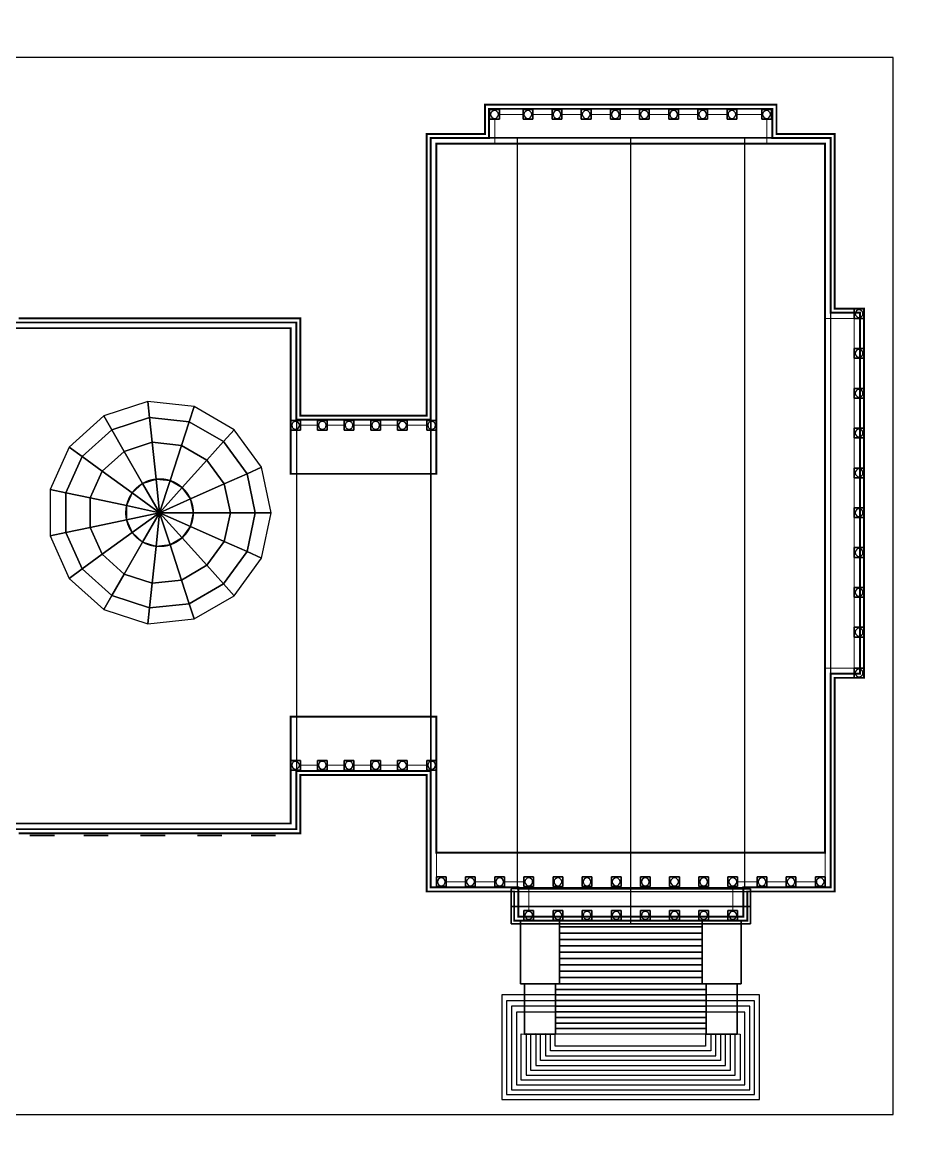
# Model space of a CAD drawing. Extents: x -180 to 300, y -124 to 240.
# Drawn here: x 86.4 to 178.9, y -9.2 to 105.5 of the extents above; entities that cross this region are included whole.
import ezdxf

# ---------------------------------------------------------------- set-up
doc = ezdxf.new("R2010")
doc.units = 0
doc.header["$MEASUREMENT"] = 0
doc.linetypes.add('DOT', pattern=[0.25, 0, -0.25])
doc.layers.get('0').update_dxf_attribs({"linetype": 'CONTINUOUS'})
for name, color, linetype in [('GROUNDS', 3, 'CONTINUOUS'), ('LOWER', 254, 'CONTINUOUS'), ('MAIN', 254, 'CONTINUOUS'), ('PILLAR', 254, 'CONTINUOUS'), ('ROOF', 254, 'CONTINUOUS'), ('SDOME', 130, 'CONTINUOUS'), ('STEPS', 254, 'CONTINUOUS'), ('TOP2', 130, 'CONTINUOUS')]:
    doc.layers.add(name, color=color, linetype=linetype)

# ---------------------------------------------------------------- blocks, each defined once
blk = doc.blocks.new('WINDOW', base_point=(12.59940727115023, 20.79053256346745))
at = {"layer": 'MAIN', "color": 45, "linetype": 'Continuous'}
for points in [[(11.3425397069623, 20.79053256346745, 2), (12.59940727115023, 20.79053256346745, 2), (12.59940727115023, 20.79053256346745, 4), (11.3425397069623, 20.79053256346745, 4)], [(11.3425397069623, 20.79053256346745, 4), (12.59940727115023, 20.79053256346745, 4), (12.59940727115023, 20.79053256346745, 6), (11.3425397069623, 20.79053256346745, 6)], [(11.3425397069623, 20.79053256346745, 8), (12.59940727115023, 20.79053256346745, 8), (12.59940727115023, 20.79053256346745, 10), (11.3425397069623, 20.79053256346745, 10)], [(11.3425397069623, 20.79053256346745, 6), (12.59940727115023, 20.79053256346745, 7), (13.85627483533816, 20.79053256346745, 6)], [(11.3425397069623, 20.79053256346745, -3), (12.59940727115023, 20.79053256346745, -3), (12.59940727115023, 20.79053256346745, -1), (11.3425397069623, 20.79053256346745, -1)], [(11.3425397069623, 20.79053256346745, -5), (12.59940727115023, 20.79053256346745, -5), (12.59940727115023, 20.79053256346745, -3), (11.3425397069623, 20.79053256346745, -3)], [(12.59940727115023, 20.79053256346745, 2), (13.85627483533816, 20.79053256346745, 2), (13.85627483533816, 20.79053256346745, 4), (12.59940727115023, 20.79053256346745, 4)], [(12.59940727115023, 20.79053256346745, 4), (13.85627483533816, 20.79053256346745, 4), (13.85627483533816, 20.79053256346745, 6), (12.59940727115023, 20.79053256346745, 6)], [(12.59940727115023, 20.79053256346745, 8), (13.85627483533816, 20.79053256346745, 8), (13.85627483533816, 20.79053256346745, 10), (12.59940727115023, 20.79053256346745, 10)], [(12.59940727115023, 20.79053256346745, -3), (13.85627483533816, 20.79053256346745, -3), (13.85627483533816, 20.79053256346745, -1), (12.59940727115023, 20.79053256346745, -1)], [(12.59940727115023, 20.79053256346745, -5), (13.85627483533816, 20.79053256346745, -5), (13.85627483533816, 20.79053256346745, -3), (12.59940727115023, 20.79053256346745, -3)]]:
    blk.add_3dface(points, dxfattribs=at)
blk = doc.blocks.new('PILLAR', base_point=(-75.57539931293357, 89.62869759772695, 12.5))
at = {"layer": 'MAIN'}
blk.add_circle((-75.57539931293357, 90.12869759772695, 13), 0.3999999999999986, dxfattribs=at)
at = {"layer": 'PILLAR'}
for elevation in [22, 12.5]:
    blk.add_lwpolyline([(-76.07539931293357, 89.62869759772695), (-75.07539931293357, 89.62869759772695), (-75.07539931293357, 90.62869759772695), (-76.07539931293357, 90.62869759772695)], close=True, dxfattribs=dict(at, elevation=elevation))
at = {"layer": 'PILLAR', "linetype": 'Continuous'}
for points in [[(-76.07539931293357, 90.62869759772695, 22), (-76.07539931293357, 89.62869759772695, 22), (-75.07539931293357, 89.62869759772695, 22), (-75.07539931293357, 90.62869759772695, 22)], [(-76.07539931293357, 90.62869759772695, 22.5), (-75.07539931293357, 90.62869759772695, 22.5), (-75.07539931293357, 89.62869759772695, 22.5), (-76.07539931293357, 89.62869759772695, 22.5)], [(-76.07539931293357, 90.62869759772695, 13), (-75.07539931293357, 90.62869759772695, 13), (-75.07539931293357, 89.62869759772695, 13), (-76.07539931293357, 89.62869759772695, 13)]]:
    blk.add_3dface(points, dxfattribs=at)

msp = doc.modelspace()

# ---------------------------------------------------------------- linework, layer by layer
at = {"layer": 'GROUNDS', "linetype": 'Continuous'}
msp.add_3dface([(-180, 240, -6), (-180, -120, -6), (300, -120, -6), (300, 240, -6)], dxfattribs=at)
at = {"layer": 'LOWER', "elevation": -5.8}
msp.add_lwpolyline([(86, 22), (115, 22), (115, 28), (128, 28), (128, 16), (137, 16), (137, 13), (161, 13.00000000000001), (161, 16.00000000000001), (170, 16.00000000000001), (170, 38.00000000000001), (173, 38.00000000000001), (173, 76), (170, 76), (170, 94), (164, 94), (164, 97), (134, 97), (134, 94), (128, 94), (128, 65), (115, 65), (115, 75), (86, 75)], dxfattribs=at)
at = {"layer": 'MAIN', "const_width": 0.1, "elevation": 0.25}
for points in [[(135, 93), (135, 95.5)], [(135.3750656167979, 96), (135.4750656167979, 96)], [(135.4750656167979, 96), (137.9081364829397, 96)], [(138.9081364829397, 96.00000000000001), (140.9081364829397, 96.00000000000001)], [(141.9081364829397, 96.00000000000001), (143.9081364829397, 96.00000000000001)], [(144.9081364829396, 96.00000000000001), (146.9081364829397, 96.00000000000001)], [(147.9081364829397, 96.00000000000001), (149.9081364829397, 96.00000000000001)], [(150.9081364829397, 96.00000000000001), (152.9081364829397, 96.00000000000001)], [(153.9081364829397, 96.00000000000001), (155.9081364829397, 96.00000000000001)], [(156.9081364829397, 96), (158.9081364829397, 96)], [(159.9081364829397, 96), (162.4750656167979, 96)], [(163, 95.5), (163, 93)], [(169, 39.00000000000001), (172, 39.00000000000001), (172, 75), (169, 75)], [(116.75, 64), (115, 64)], [(119.5, 64), (117.75, 64)], [(122.25, 64), (120.5, 64)], [(125, 64), (123.25, 64)], [(128, 64), (126, 64)], [(116.75, 29.00000000000001), (115, 29.00000000000001)], [(119.5, 29.00000000000001), (117.75, 29.00000000000001)], [(122.25, 29.00000000000001), (120.5, 29.00000000000001)], [(125, 29.00000000000001), (123.25, 29.00000000000001)], [(128, 29.00000000000001), (126, 29.00000000000001)], [(129, 17), (129, 20)], [(169, 20), (169, 17.00000000000001)], [(132, 17), (129.9, 17)], [(135, 17), (133, 17)], [(138, 17), (136, 17)], [(138.5, 16.5), (138.5, 14.03981569066673)], [(159.5, 16.5), (159.5, 14.03981569066673)], [(162.1, 17.00000000000001), (160, 17.00000000000001)], [(165, 17.00000000000001), (163.0549958309087, 17.00000000000001)], [(168, 17.00000000000001), (166, 17.00000000000001)]]:
    msp.add_lwpolyline(points, dxfattribs=at)
at = {"layer": 'MAIN', "const_width": 0.2}
msp.add_lwpolyline([(85, 74), (114, 74), (114, 64), (114, 59), (129, 59), (129, 64), (129, 93), (135, 93), (163, 93), (169, 93), (169, 75), (169, 39.00000000000001), (169, 20.00000000000001), (129, 20), (129, 29.00000000000001), (129, 34.00000000000001), (114, 34.00000000000001), (114, 29.00000000000001), (114, 23), (85, 23)], dxfattribs=at)
at = {"layer": 'ROOF', "linetype": 'Continuous'}
for q in [(136.682970937301, 14.46536787942125, 11), (161.317029062699, 14.46536787942125, 11)]:
    msp.add_line((149, 14.46536787942125, 14), q, dxfattribs=at)
at = {"layer": 'ROOF'}
for points, const_width, elevation in [([(85.58240915854084, 74.58240915854083), (114.5824091585408, 74.58240915854081), (114.5824091585408, 64.58240915854081), (128.4175908414592, 64.58240915854083), (128.4175908414592, 93.58240915854084), (134.4175908414592, 93.58240915854083), (134.4175908414592, 96.58240915854083), (163.5824091585408, 96.58240915854083), (163.5824091585408, 93.58240915854083), (169.5824091585408, 93.58240915854084), (169.5824091585408, 75.58240915854083), (172.5824091585408, 75.58240915854083), (172.5824091585408, 38.41759084145917), (169.5824091585408, 38.41759084145917), (169.5824091585408, 16.41759084145917), (160.5824091585408, 16.41759084145917), (160.5824091585408, 13.41759084145917), (137.4175908414592, 13.41759084145917), (137.4175908414592, 16.41759084145917), (128.4175908414592, 16.41759084145917), (128.4175908414592, 28.41759084145917), (114.5824091585408, 28.41759084145917), (114.5824091585408, 22.41759084145917), (85.58240915854083, 22.41759084145917)], 0.2, 11.5), ([(85.58240915854083, 22.41759084145917), (114.5824091585408, 22.41759084145917), (114.5824091585408, 28.41759084145917), (128.4175908414592, 28.41759084145917), (128.4175908414592, 16.41759084145917), (137.4175908414592, 16.41759084145917), (137.4175908414592, 13.41759084145917), (160.5824091585408, 13.41759084145917), (160.5824091585408, 16.41759084145917), (169.5824091585408, 16.41759084145917), (169.5824091585408, 38.41759084145917), (172.5824091585408, 38.41759084145917), (172.5824091585408, 75.58240915854083), (169.5824091585408, 75.58240915854083), (169.5824091585408, 93.58240915854084), (163.5824091585408, 93.58240915854083), (163.5824091585408, 96.58240915854083), (134.4175908414592, 96.58240915854083), (134.4175908414592, 93.58240915854083), (128.4175908414592, 93.58240915854084), (128.4175908414592, 64.58240915854083), (114.5824091585408, 64.58240915854081), (114.5824091585408, 74.58240915854081), (85.58240915854084, 74.58240915854083)], 0.1, 11), ([(86, 22), (115, 22), (115, 28), (128, 28), (128, 16), (137, 16), (137, 13), (161, 13.00000000000001), (161, 16.00000000000001), (170, 16.00000000000001), (170, 38.00000000000001), (173, 38.00000000000001), (173, 76), (170, 76), (170, 94), (164, 94), (164, 97), (134, 97), (134, 94), (128, 94), (128, 65), (115, 65), (115, 75), (86, 75)], 0.2, 10)]:
    msp.add_lwpolyline(points, dxfattribs=dict(at, const_width=const_width, elevation=elevation))
at = {"layer": 'ROOF', "linetype": 'DOT', "const_width": 0.1, "elevation": 16.52}
msp.add_lwpolyline([(97.94200216237289, 57.3888589457511, -195.2728026092895), (97.89360887606314, 57.33596346483912, -195.2728026092895)], format="xyb", dxfattribs=at)
at = {"layer": 'ROOF', "const_width": 0.1, "elevation": 19.02}
msp.add_lwpolyline([(97.8539182789329, 57.29090626727385, -2326.14547360334), (97.84998279003852, 57.28635272582952, -2326.14547360334)], format="xyb", dxfattribs=at)
at = {"layer": 'ROOF', "linetype": 'Continuous'}
for points in [[(136.682970937301, 16.27062440946146, 11.5), (136.682970937301, 12.66011134938103, 11.5), (149, 12.66011134938103, 14.5), (149, 16.27062440946146, 14.5)], [(136.682970937301, 16.27062440946146, 11.5), (136.682970937301, 16.27062440946146, 11), (136.682970937301, 12.66011134938103, 11), (136.682970937301, 12.66011134938103, 11.5)], [(161.317029062699, 16.27062440946146, 11.5), (161.317029062699, 12.66011134938103, 11.5), (149, 12.66011134938103, 14.5), (149, 16.27062440946146, 14.5)], [(161.317029062699, 16.27062440946146, 11.5), (161.317029062699, 16.27062440946146, 11), (161.317029062699, 12.66011134938103, 11), (161.317029062699, 12.66011134938103, 11.5)], [(149, 14.46536787942125, 14), (136.682970937301, 14.46536787942125, 11), (161.317029062699, 14.46536787942125, 11), (149, 14.46536787942125, 14)], [(136.682970937301, 12.66011134938103, 11), (136.682970937301, 12.66011134938103, 11.5), (149, 12.66011134938103, 14.5), (149, 12.66011134938103, 14)], [(161.317029062699, 12.66011134938103, 11), (161.317029062699, 12.66011134938103, 11.5), (149, 12.66011134938103, 14.5), (149, 12.66011134938103, 14)]]:
    msp.add_3dface(points, dxfattribs=at)
at = {"layer": 'SDOME', "linetype": 'Continuous'}
for points in [[(94.75000000000001, 64.95929214352105, 11.52), (95.57298745779937, 63.53383605262062, 13.70954381118739), (99.46997390092665, 64.80004370394529, 13.70954381118739), (99.297922672422, 66.43700179673515, 11.52)], [(99.29792267242199, 66.43700179673515, 11.52), (99.46997390092663, 64.80004370394528, 13.70954381118739), (103.545061214077, 64.37173476825575, 13.70954381118739), (104.0536954353119, 65.93714993739427, 11.52)], [(104.0536954353119, 65.93714993739427, 11.52), (103.545061214077, 64.37173476825575, 13.70954381118739), (107.0936297798008, 62.32296775159726, 13.70954381118739), (108.1950019731269, 63.54616549299003, 11.52)], [(91.19630456468812, 61.75953040136345, 11.52), (92.52792624372235, 60.79205062033117, 13.70954381118739), (95.57298745779937, 63.53383605262061, 13.70954381118739), (94.75000000000001, 64.95929214352105, 11.52)], [(95.57298745779937, 63.53383605262062, 13.70954381118739), (96.85539072191804, 61.3126484433749, 15.29137750335135), (99.73806918590213, 62.24928745422975, 15.29137750335135), (99.46997390092665, 64.80004370394529, 13.70954381118739)], [(99.46997390092663, 64.80004370394528, 13.70954381118739), (99.73806918590213, 62.24928745422974, 15.29137750335135), (102.7524924095679, 61.93245880653926, 15.29137750335135), (103.545061214077, 64.37173476825575, 13.70954381118739)], [(103.545061214077, 64.37173476825575, 13.70954381118739), (102.7524924095679, 61.93245880653926, 15.29137750335135), (105.3774392323682, 60.41694505178703, 15.29137750335135), (107.0936297798008, 62.32296775159726, 13.70954381118739)], [(92.52792624372235, 60.79205062033117, 13.70954381118739), (94.60289831235018, 59.2844951680498, 15.29137750335135), (96.85539072191804, 61.3126484433749, 15.29137750335135), (95.57298745779937, 63.53383605262061, 13.70954381118739)], [(108.1950019731269, 63.54616549299004, 11.52), (107.0936297798008, 62.32296775159726, 13.70954381118739), (109.502099855351, 59.00799308361411, 13.70954381118739), (111.0057727628899, 59.67747139537171, 11.52)], [(96.85539072191804, 61.3126484433749, 15.29137750335135), (98.75665409781526, 58.01956367775101, 16.35933866839989), (100.1355414638013, 58.4675913418466, 16.35933866839989), (99.73806918590213, 62.24928745422975, 15.29137750335135)], [(99.73806918590213, 62.24928745422974, 15.29137750335135), (100.1355414638013, 58.4675913418466, 16.35933866839989), (101.577447021698, 58.31604096085854, 16.35933866839989), (102.7524924095679, 61.93245880653926, 15.29137750335135)], [(107.0936297798008, 62.32296775159726, 13.70954381118739), (105.3774392323682, 60.41694505178703, 15.29137750335135), (107.1590325017477, 57.96479228617995, 15.29137750335135), (109.502099855351, 59.00799308361411, 13.70954381118739)], [(89.25130259156126, 57.39098444440423, 11.52), (90.86130900612216, 57.04876701665848, 13.70954381118739), (92.52792624372235, 60.79205062033117, 13.70954381118739), (91.19630456468812, 61.75953040136343, 11.52)], [(94.60289831235018, 59.2844951680498, 15.29137750335135), (97.67920707611722, 57.04942602189744, 16.35933866839989), (98.75665409781526, 58.019563677751, 16.35933866839989), (96.85539072191804, 61.3126484433749, 15.29137750335135)], [(102.7524924095679, 61.93245880653926, 15.29137750335135), (101.577447021698, 58.31604096085854, 16.35933866839989), (102.8330522012442, 57.59111697245164, 16.35933866839989), (105.3774392323682, 60.41694505178703, 15.29137750335135)], [(90.86130900612216, 57.04876701665848, 13.70954381118739), (93.37006835806393, 56.51551375475223, 15.29137750335135), (94.60289831235018, 59.28449516804979, 15.29137750335135), (92.52792624372235, 60.79205062033117, 13.70954381118739)], [(105.3774392323682, 60.41694505178703, 15.29137750335135), (102.8330522012442, 57.59111697245164, 16.35933866839989), (103.6852514600815, 56.41816531994916, 16.35933866839989), (107.1590325017477, 57.96479228617995, 15.29137750335135)], [(111.0057727628899, 59.6774713953717, 11.52), (109.502099855351, 59.00799308361411, 13.70954381118739), (110.3540250844013, 55, 13.70954381118739), (112, 55.00000000000001, 11.52)], [(93.37006835806393, 56.51551375475223, 15.29137750335135), (97.08950077705775, 55.72492398840689, 16.35933866839989), (97.67920707611722, 57.04942602189742, 16.35933866839989), (94.60289831235018, 59.28449516804979, 15.29137750335135)], [(109.502099855351, 59.00799308361411, 13.70954381118739), (107.1590325017477, 57.96479228617995, 15.29137750335135), (107.7892185561639, 55, 15.29137750335135), (110.3540250844013, 55, 13.70954381118739)], [(89.25130259156124, 52.60901555559578, 11.52), (90.86130900612216, 52.95123298334152, 13.70954381118739), (90.86130900612216, 57.04876701665849, 13.70954381118739), (89.25130259156126, 57.39098444440424, 11.52)], [(97.67920707611722, 57.04942602189744, 16.35933866839989), (100.5, 55, 16.52), (100.5, 55, 16.52), (98.75665409781526, 58.019563677751, 16.35933866839989)], [(98.75665409781526, 58.01956367775101, 16.35933866839989), (100.5, 55.00000000000001, 16.52), (100.5, 55.00000000000001, 16.52), (100.1355414638013, 58.4675913418466, 16.35933866839989)], [(100.1355414638013, 58.4675913418466, 16.35933866839989), (100.5, 55.00000000000001, 16.52), (100.5, 55.00000000000001, 16.52), (101.577447021698, 58.31604096085854, 16.35933866839989)], [(101.577447021698, 58.31604096085854, 16.35933866839989), (100.5, 55, 16.52), (100.5, 55, 16.52), (102.8330522012442, 57.59111697245164, 16.35933866839989)], [(102.8330522012442, 57.59111697245164, 16.35933866839989), (100.5, 55, 16.52), (100.5, 55, 16.52), (103.6852514600815, 56.41816531994916, 16.35933866839989)], [(107.1590325017477, 57.96479228617995, 15.29137750335135), (103.6852514600815, 56.41816531994916, 16.35933866839989), (103.9866918043695, 55, 16.35933866839989), (107.7892185561639, 55, 15.29137750335135)], [(90.86130900612216, 52.95123298334152, 13.70954381118739), (93.37006835806393, 53.48448624524777, 15.29137750335135), (93.37006835806393, 56.51551375475223, 15.29137750335135), (90.86130900612216, 57.04876701665849, 13.70954381118739)], [(93.37006835806393, 53.48448624524777, 15.29137750335135), (97.08950077705775, 54.27507601159311, 16.35933866839989), (97.08950077705775, 55.72492398840689, 16.35933866839989), (93.37006835806393, 56.51551375475223, 15.29137750335135)], [(97.08950077705775, 55.72492398840689, 16.35933866839989), (100.5, 54.99999999999999, 16.52), (100.5, 54.99999999999999, 16.52), (97.67920707611722, 57.04942602189742, 16.35933866839989)], [(103.6852514600815, 56.41816531994916, 16.35933866839989), (100.5, 55, 16.52), (100.5, 55, 16.52), (103.9866918043695, 55, 16.35933866839989)], [(97.08950077705775, 54.27507601159311, 16.35933866839989), (100.5, 55, 16.52), (100.5, 55, 16.52), (97.08950077705775, 55.72492398840689, 16.35933866839989)], [(94.60289831235016, 50.71550483195021, 15.29137750335135), (97.67920707611722, 52.95057397810257, 16.35933866839989), (97.08950077705775, 54.27507601159311, 16.35933866839989), (93.37006835806392, 53.48448624524777, 15.29137750335135)], [(97.67920707611722, 52.95057397810257, 16.35933866839989), (100.5, 55, 16.52), (100.5, 55, 16.52), (97.08950077705775, 54.27507601159311, 16.35933866839989)], [(98.75665409781524, 51.98043632224899, 16.35933866839989), (100.5, 54.99999999999999, 16.52), (100.5, 54.99999999999999, 16.52), (97.67920707611722, 52.95057397810256, 16.35933866839989)], [(100.1355414638013, 51.53240865815341, 16.35933866839989), (100.5, 55, 16.52), (100.5, 55, 16.52), (98.75665409781526, 51.980436322249, 16.35933866839989)], [(101.577447021698, 51.68395903914146, 16.35933866839989), (100.5, 55, 16.52), (100.5, 55, 16.52), (100.1355414638013, 51.53240865815341, 16.35933866839989)], [(103.9866918043695, 55, 16.35933866839989), (100.5, 55, 16.52), (100.5, 55, 16.52), (103.6852514600815, 53.58183468005084, 16.35933866839989)], [(103.6852514600815, 53.58183468005084, 16.35933866839989), (100.5, 55, 16.52), (100.5, 55, 16.52), (102.8330522012442, 52.40888302754836, 16.35933866839989)], [(102.8330522012442, 52.40888302754836, 16.35933866839989), (100.5, 55, 16.52), (100.5, 55, 16.52), (101.577447021698, 51.68395903914146, 16.35933866839989)], [(107.7892185561639, 55, 15.29137750335135), (103.9866918043695, 55, 16.35933866839989), (103.6852514600815, 53.58183468005084, 16.35933866839989), (107.1590325017477, 52.03520771382005, 15.29137750335135)], [(110.3540250844013, 55, 13.70954381118739), (107.7892185561639, 55, 15.29137750335135), (107.1590325017477, 52.03520771382005, 15.29137750335135), (109.502099855351, 50.99200691638589, 13.70954381118739)], [(112, 55, 11.52), (110.3540250844013, 55, 13.70954381118739), (109.502099855351, 50.99200691638589, 13.70954381118739), (111.0057727628899, 50.3225286046283, 11.52)], [(91.19630456468812, 48.24046959863657, 11.52), (92.52792624372233, 49.20794937966883, 13.70954381118739), (90.86130900612216, 52.95123298334152, 13.70954381118739), (89.25130259156124, 52.60901555559578, 11.52)], [(92.52792624372233, 49.20794937966883, 13.70954381118739), (94.60289831235016, 50.71550483195021, 15.29137750335135), (93.37006835806392, 53.48448624524777, 15.29137750335135), (90.86130900612216, 52.95123298334152, 13.70954381118739)], [(96.85539072191804, 48.6873515566251, 15.29137750335135), (98.75665409781524, 51.98043632224899, 16.35933866839989), (97.67920707611722, 52.95057397810256, 16.35933866839989), (94.60289831235016, 50.71550483195021, 15.29137750335135)], [(107.1590325017477, 52.03520771382005, 15.29137750335135), (103.6852514600815, 53.58183468005084, 16.35933866839989), (102.8330522012442, 52.40888302754836, 16.35933866839989), (105.3774392323682, 49.58305494821297, 15.29137750335135)], [(99.73806918590213, 47.75071254577026, 15.29137750335135), (100.1355414638013, 51.53240865815341, 16.35933866839989), (98.75665409781526, 51.980436322249, 16.35933866839989), (96.85539072191804, 48.68735155662511, 15.29137750335135)], [(102.7524924095679, 48.06754119346074, 15.29137750335135), (101.577447021698, 51.68395903914146, 16.35933866839989), (100.1355414638013, 51.53240865815341, 16.35933866839989), (99.73806918590213, 47.75071254577026, 15.29137750335135)], [(105.3774392323682, 49.58305494821297, 15.29137750335135), (102.8330522012442, 52.40888302754836, 16.35933866839989), (101.577447021698, 51.68395903914146, 16.35933866839989), (102.7524924095679, 48.06754119346074, 15.29137750335135)], [(109.502099855351, 50.99200691638589, 13.70954381118739), (107.1590325017477, 52.03520771382005, 15.29137750335135), (105.3774392323682, 49.58305494821297, 15.29137750335135), (107.0936297798008, 47.67703224840274, 13.70954381118739)], [(95.57298745779937, 46.46616394737939, 13.70954381118739), (96.85539072191804, 48.6873515566251, 15.29137750335135), (94.60289831235016, 50.71550483195021, 15.29137750335135), (92.52792624372233, 49.20794937966883, 13.70954381118739)], [(111.0057727628899, 50.3225286046283, 11.52), (109.502099855351, 50.99200691638589, 13.70954381118739), (107.0936297798008, 47.67703224840274, 13.70954381118739), (108.1950019731269, 46.45383450700997, 11.52)], [(107.0936297798008, 47.67703224840274, 13.70954381118739), (105.3774392323682, 49.58305494821297, 15.29137750335135), (102.7524924095679, 48.06754119346074, 15.29137750335135), (103.545061214077, 45.62826523174425, 13.70954381118739)], [(94.75, 45.04070785647895, 11.52), (95.57298745779937, 46.46616394737939, 13.70954381118739), (92.52792624372233, 49.20794937966883, 13.70954381118739), (91.1963045646881, 48.24046959863656, 11.52)], [(99.46997390092665, 45.19995629605472, 13.70954381118739), (99.73806918590213, 47.75071254577026, 15.29137750335135), (96.85539072191804, 48.68735155662511, 15.29137750335135), (95.57298745779937, 46.46616394737939, 13.70954381118739)], [(103.545061214077, 45.62826523174425, 13.70954381118739), (102.7524924095679, 48.06754119346074, 15.29137750335135), (99.73806918590213, 47.75071254577026, 15.29137750335135), (99.46997390092663, 45.19995629605472, 13.70954381118739)], [(108.1950019731269, 46.45383450700997, 11.52), (107.0936297798008, 47.67703224840274, 13.70954381118739), (103.545061214077, 45.62826523174425, 13.70954381118739), (104.0536954353119, 44.06285006260573, 11.52)], [(99.297922672422, 43.56299820326486, 11.52), (99.46997390092665, 45.19995629605472, 13.70954381118739), (95.57298745779937, 46.46616394737939, 13.70954381118739), (94.75000000000001, 45.04070785647896, 11.52)], [(104.0536954353119, 44.06285006260573, 11.52), (103.545061214077, 45.62826523174425, 13.70954381118739), (99.46997390092663, 45.19995629605472, 13.70954381118739), (99.297922672422, 43.56299820326485, 11.52)]]:
    msp.add_3dface(points, dxfattribs=at)
at = {"layer": 'STEPS', "linetype": 'Continuous'}
for p, q in [((141.6548737123441, 13.00000000000001), (141.6548737123441, 6.500000000000007)), ((156.3451262876559, 13.00000000000001), (156.3451262876559, 6.500000000000007)), ((141.2548737123441, 6.500000000000007, -2), (141.2548737123441, 1.300000000000006, -2)), ((156.7451262876559, 6.500000000000007, -2), (156.7451262876559, 1.300000000000006, -2))]:
    msp.add_line(p, q, dxfattribs=at)
for points in [[(137.6548737123441, 13.00000000000001), (137.6548737123441, 6.500000000000007), (141.6548737123441, 6.500000000000007), (141.6548737123441, 13.00000000000001)], [(137.6548737123441, 13.00000000000001), (137.6548737123441, 6.500000000000007), (137.6548737123441, 6.500000000000007, -5.800000000000001), (137.6548737123441, 13.00000000000001, -5.800000000000001)], [(156.3451262876559, 13.00000000000001), (156.3451262876559, 12.35000000000001), (141.6548737123441, 12.35000000000001), (141.6548737123441, 13.00000000000001)], [(141.6548737123441, 13.00000000000001), (141.6548737123441, 6.500000000000007), (141.6548737123441, 6.500000000000007, -5.800000000000001), (141.6548737123441, 13.00000000000001, -5.800000000000001)], [(160.3451262876559, 13.00000000000001), (160.3451262876559, 6.500000000000007), (156.3451262876559, 6.500000000000007), (156.3451262876559, 13.00000000000001)], [(156.3451262876559, 13.00000000000001), (156.3451262876559, 6.500000000000007), (156.3451262876559, 6.500000000000007, -5.800000000000001), (156.3451262876559, 13.00000000000001, -5.800000000000001)], [(160.3451262876559, 13.00000000000001), (160.3451262876559, 6.500000000000007), (160.3451262876559, 6.500000000000007, -5.800000000000001), (160.3451262876559, 13.00000000000001, -5.800000000000001)], [(156.3451262876559, 12.35000000000001, -0.2), (156.3451262876559, 11.70000000000001, -0.2), (141.6548737123441, 11.70000000000001, -0.2), (141.6548737123441, 12.35000000000001, -0.2)], [(156.3451262876559, 11.70000000000001, -0.4), (156.3451262876559, 11.05000000000001, -0.4), (141.6548737123441, 11.05000000000001, -0.4), (141.6548737123441, 11.70000000000001, -0.4)], [(156.3451262876559, 11.05000000000001, -0.6), (156.3451262876559, 10.40000000000001, -0.6), (141.6548737123441, 10.40000000000001, -0.6), (141.6548737123441, 11.05000000000001, -0.6)], [(156.3451262876559, 10.40000000000001, -0.8), (156.3451262876559, 9.750000000000005, -0.8), (141.6548737123441, 9.750000000000005, -0.8), (141.6548737123441, 10.40000000000001, -0.8)], [(156.3451262876559, 9.750000000000005, -1), (156.3451262876559, 9.100000000000005, -1), (141.6548737123441, 9.100000000000005, -1), (141.6548737123441, 9.750000000000005, -1)], [(156.3451262876559, 9.100000000000005, -1.2), (156.3451262876559, 8.450000000000005, -1.2), (141.6548737123441, 8.450000000000005, -1.2), (141.6548737123441, 9.100000000000005, -1.2)], [(156.3451262876559, 8.450000000000005, -1.4), (156.3451262876559, 7.800000000000004, -1.4), (141.6548737123441, 7.800000000000004, -1.4), (141.6548737123441, 8.450000000000005, -1.4)], [(156.3451262876559, 7.800000000000004, -1.6), (156.3451262876559, 7.150000000000004, -1.6), (141.6548737123441, 7.150000000000004, -1.6), (141.6548737123441, 7.800000000000004, -1.6)], [(156.3451262876559, 7.150000000000004, -1.8), (156.3451262876559, 6.500000000000004, -1.8), (141.6548737123441, 6.500000000000004, -1.8), (141.6548737123441, 7.150000000000004, -1.8)], [(141.6548737123441, 6.500000000000007), (137.6548737123441, 6.500000000000007), (137.6548737123441, 6.500000000000007, -5.800000000000001), (141.6548737123441, 6.500000000000004, -5.800000000000001)], [(138.0548737123441, 6.500000000000007, -2), (138.0548737123441, 1.300000000000006, -2), (141.2548737123441, 1.300000000000006, -2), (141.2548737123441, 6.500000000000007, -2)], [(138.0548737123441, 6.500000000000007, -2), (138.0548737123441, 1.300000000000006, -2), (138.0548737123441, 1.300000000000006, -5.800000000000001), (138.0548737123441, 6.500000000000007, -5.800000000000001)], [(156.7451262876559, 6.500000000000007, -2), (156.7451262876559, 5.92222222222223, -2), (141.2548737123441, 5.92222222222223, -2), (141.2548737123441, 6.500000000000007, -2)], [(141.2548737123441, 6.500000000000009, -2), (141.2548737123441, 1.300000000000008, -2), (141.2548737123441, 1.300000000000008, -5.800000000000001), (141.2548737123441, 6.500000000000009, -5.800000000000001)], [(156.7451262876559, 5.92222222222223, -2.2), (156.7451262876559, 5.344444444444452, -2.2), (141.2548737123441, 5.344444444444452, -2.2), (141.2548737123441, 5.92222222222223, -2.2)], [(156.3451262876559, 6.500000000000007), (160.3451262876559, 6.500000000000007), (160.3451262876559, 6.500000000000007, -5.800000000000001), (156.3451262876559, 6.500000000000004, -5.800000000000001)], [(159.9451262876559, 6.500000000000007, -2), (159.9451262876559, 1.300000000000006, -2), (156.7451262876559, 1.300000000000006, -2), (156.7451262876559, 6.500000000000007, -2)], [(156.7451262876559, 6.500000000000009, -2), (156.7451262876559, 1.300000000000008, -2), (156.7451262876559, 1.300000000000008, -5.800000000000001), (156.7451262876559, 6.500000000000009, -5.800000000000001)], [(159.9451262876559, 6.500000000000007, -2), (159.9451262876559, 1.300000000000006, -2), (159.9451262876559, 1.300000000000006, -5.800000000000001), (159.9451262876559, 6.500000000000007, -5.800000000000001)], [(162.2451262876559, 5.366451580500581, -5.800000000000001), (135.7236013928072, 5.366451580500581, -5.800000000000001), (135.7236013928072, -5.415926287903486, -5.800000000000001), (162.2451262876559, -5.415926287903485, -5.800000000000001)], [(161.7451262876559, 4.758741461477143, -5.6), (136.2236013928072, 4.758741461477143, -5.6), (136.2236013928072, -4.915926287903486, -5.6), (161.7451262876559, -4.915926287903486, -5.6)], [(156.7451262876559, 5.344444444444452, -2.4), (156.7451262876559, 4.766666666666675, -2.4), (141.2548737123441, 4.766666666666675, -2.4), (141.2548737123441, 5.344444444444452, -2.4)], [(156.7451262876559, 4.766666666666675, -2.6), (156.7451262876559, 4.188888888888897, -2.6), (141.2548737123441, 4.188888888888897, -2.6), (141.2548737123441, 4.766666666666675, -2.6)], [(161.2451262876559, 4.20018436678648, -5.4), (136.7236013928072, 4.20018436678648, -5.4), (136.7236013928072, -4.415926287903485, -5.4), (161.2451262876559, -4.415926287903485, -5.4)], [(160.7451262876559, 3.592474247763043, -5.2), (137.2236013928072, 3.592474247763043, -5.2), (137.2236013928072, -3.915926287903484, -5.2), (160.7451262876559, -3.915926287903484, -5.2)], [(156.7451262876559, 4.188888888888897, -2.8), (156.7451262876559, 3.611111111111119, -2.8), (141.2548737123441, 3.611111111111119, -2.8), (141.2548737123441, 4.188888888888897, -2.8)], [(156.7451262876559, 3.611111111111119, -3), (156.7451262876559, 3.033333333333341, -3), (141.2548737123441, 3.033333333333341, -3), (141.2548737123441, 3.611111111111119, -3)], [(156.7451262876559, 3.033333333333341, -3.2), (156.7451262876559, 2.455555555555563, -3.2), (141.2548737123441, 2.455555555555563, -3.2), (141.2548737123441, 3.033333333333341, -3.2)], [(156.7451262876559, 2.455555555555563, -3.4), (156.7451262876559, 1.877777777777785, -3.4), (141.2548737123441, 1.877777777777785, -3.4), (141.2548737123441, 2.455555555555563, -3.4)], [(160.2451262876559, 1.300000000000015, -5), (160.2451262876559, -3.415926287903485, -5), (137.7236013928072, -3.415926287903484, -5), (137.7236013928072, 1.338264740760908, -5)], [(141.2548737123441, 1.300000000000006, -2), (141.2548737123441, 1.300000000000006, -5.800000000000001), (138.0548737123441, 1.300000000000006, -5.800000000000001), (138.0548737123441, 1.300000000000006, -2)], [(138.2236013928072, 1.338264740760908, -4.800000000000001), (138.2236013928072, -2.915926287903484, -4.800000000000001), (159.7451262876559, -2.915926287903485, -4.800000000000001), (159.7451262876559, 1.300000000000013, -4.800000000000001)], [(159.2451262876559, 1.300000000000011, -4.6), (159.2451262876559, -2.415926287903485, -4.6), (138.7236013928072, -2.415926287903485, -4.6), (138.7236013928072, 1.338264740760908, -4.6)], [(139.2236013928072, 1.338264740760907, -4.4), (139.2236013928072, -1.915926287903485, -4.4), (158.7451262876559, -1.915926287903485, -4.4), (158.7451262876559, 1.300000000000009, -4.4)], [(158.2451262876559, 1.300000000000007, -4.2), (158.2451262876559, -1.415926287903485, -4.2), (139.7236013928072, -1.415926287903485, -4.2), (139.7236013928072, 1.338264740760907, -4.2)], [(140.2236013928072, 1.338264740760907, -4), (140.2236013928072, -0.9159262879034848, -4), (157.7451262876559, -0.915926287903485, -4), (157.7451262876559, 1.300000000000007, -4)], [(157.2451262876559, 1.300000000000007, -3.8), (157.2451262876559, -0.4159262879034848, -3.8), (140.7236013928072, -0.4159262879034848, -3.8), (140.7236013928072, 1.338264740760907, -3.8)], [(156.6914288101368, 1.338264740760907, -3.6), (156.6914288101368, 0.08407371209651515, -3.6), (141.2236013928072, 0.08407371209651515, -3.6), (141.2236013928072, 1.338264740760907, -3.6)], [(156.6914288101368, 1.338264740760907, -3.6), (156.6914288101368, 0.08407371209651515, -3.6), (141.2236013928072, 0.08407371209651515, -3.6), (141.2236013928072, 1.338264740760907, -3.6)], [(156.7451262876559, 1.877777777777785, -3.6), (156.7451262876559, 1.300000000000007, -3.6), (141.2548737123441, 1.300000000000007, -3.6), (141.2548737123441, 1.877777777777785, -3.6)], [(156.7451262876559, 1.300000000000006, -2), (156.7451262876559, 1.300000000000006, -5.800000000000001), (159.9451262876559, 1.300000000000006, -5.800000000000001), (159.9451262876559, 1.300000000000006, -2)]]:
    msp.add_3dface(points, dxfattribs=at)
at = {"layer": 'TOP2', "linetype": 'Continuous'}
for points in [[(-54.99091876391377, 101.8544197817928, -6), (-54.99091876391377, -6.955460070287529, -6), (176.0221910834507, -6.955460070287529, -6), (176.0221910834507, 101.8544197817928, -6)], [(163.5824091585408, 93.58240915854083, 11.5), (163.5824091585408, 96.58240915854083, 11.5), (134.4175908414592, 96.58240915854083, 11.5), (134.4175908414592, 93.58240915854083, 11.5)], [(169.5824091585408, 16.41759084145917, 11.5), (169.5824091585408, 93.58240915854084, 11.5), (128.4175908414592, 93.58240915854084, 11.5), (128.4175908414592, 16.41759084145917, 11.5)], [(137.298822390436, 93.58240915854083, 11.5), (137.298822390436, 16.27062440946146, 11.5), (149, 16.27062440946146, 14.25), (149, 93.58240915854083, 14.25)], [(160.701177609564, 93.58240915854083, 11.5), (160.701177609564, 16.27062440946146, 11.5), (149, 16.27062440946146, 14.25), (149, 93.58240915854083, 14.25)], [(114.5824091585408, 74.58240915854081, 11.5), (114.5824091585408, 22.41759084145917, 11.5), (85.58240915854083, 22.41759084145917, 11.5), (85.58240915854084, 74.58240915854083, 11.5)], [(169.5824091585408, 75.58240915854083, 11.5), (172.5824091585408, 75.58240915854083, 11.5), (172.5824091585408, 38.41759084145917, 11.5), (169.5824091585408, 38.41759084145917, 11.5)], [(128.4175908414592, 64.58240915854083, 11.5), (114.5824091585408, 64.58240915854081, 11.5), (114.5824091585408, 28.41759084145917, 11.5), (128.4175908414592, 28.41759084145917, 11.5)], [(161, 16.00000000000001, 10), (161, 13.00000000000001, 10), (137, 13, 10), (137, 16, 10)]]:
    msp.add_3dface(points, dxfattribs=at)

# ---------------------------------------------------------------- block references
at = {"xscale": -1}
for p in [(134.9750656167979, 95.5), (162.9750656167979, 95.5), (172.5, 75), (172.5, 70.9), (172.5, 66.8), (114.5, 63.49999999999999), (117.25, 63.49999999999999), (120, 63.49999999999999), (122.75, 63.49999999999999), (125.5, 63.49999999999999), (128.5, 63.5), (172.5, 62.7), (172.5, 58.6), (172.5, 54.5), (172.5, 50.4), (172.5, 46.3), (172.5, 42.2), (172.5, 38.00000000000001), (114.5, 28.50000000000001), (117.25, 28.50000000000001), (120, 28.50000000000001), (122.75, 28.50000000000001), (125.5, 28.50000000000001), (128.5, 28.50000000000001), (129.5, 16.5), (132.5, 16.5), (135.5, 16.5), (138.5, 16.5), (141.5, 16.5), (144.5, 16.5), (147.5, 16.5), (150.5, 16.5), (153.5, 16.5), (156.5, 16.5), (159.5, 16.5), (162.5, 16.5), (165.5, 16.5), (168.5, 16.5), (138.5, 13.03981569066673), (141.5, 13.03981569066673), (144.5, 13.03981569066673), (147.5, 13.03981569066673), (150.5, 13.03981569066673), (153.5, 13.03981569066673), (156.5, 13.03981569066673), (159.5, 13.03981569066673)]:
    msp.add_blockref('PILLAR', p, dxfattribs=at)
at = {"xscale": -1, "rotation": 180}
for p in [(138.4081364829397, 96.5), (141.4081364829397, 96.5), (144.4081364829397, 96.5), (147.4081364829397, 96.5), (150.4081364829397, 96.5), (153.4081364829397, 96.5), (156.4081364829397, 96.5), (159.4081364829397, 96.5)]:
    msp.add_blockref('PILLAR', p, dxfattribs=at)
at = {"layer": 'MAIN', "xscale": -1}
for p in [(88.41719828324302, 21.77708874270198), (93.9493127242574, 21.77708874270198), (99.80422537729481, 21.77708874270198), (105.6591380303322, 21.77708874270198), (111.1912524713466, 21.77708874270198)]:
    msp.add_blockref('WINDOW', p, dxfattribs=at)

doc.saveas('drawing.dxf')
